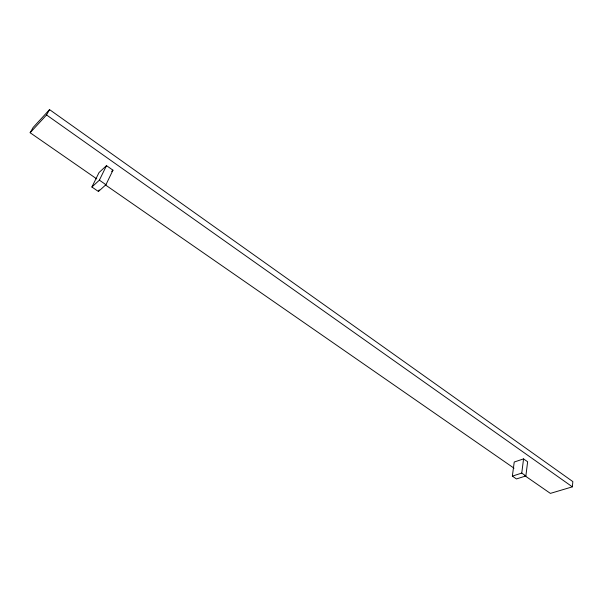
<?xml version="1.0" encoding="UTF-8"?>
<svg xmlns="http://www.w3.org/2000/svg" width="603" height="603" viewBox="0 0 603 603"><rect width="100%" height="100%" fill="white"/><g stroke="black" fill="none" stroke-linecap="round" stroke-linejoin="round"><path stroke-width="0.9" d="M524.829 475.684L550.381 493.39L572.36 486.84L572.85 481.601L49.544 109.61L33.142 127.452L30.15 132.743L96.729 178.895M525.869 475.94L527.633 461.762L523.562 458.898L514.231 462.026L512.354 476.129L516.462 478.948L525.869 475.94L521.753 473.084L512.354 476.129M521.753 473.084L523.562 458.898M105.947 184.706L112.965 170.182L106.497 165.637L99.028 172.556L91.897 187.013L98.417 191.49L105.947 184.706L99.382 180.154L91.897 187.013M98.417 191.49L99.201 189.885M99.382 180.154L106.497 165.637M30.15 132.743L46.544 114.954L49.544 109.61M111.6 171.425L112.965 170.182M105.246 184.804L513.997 468.169M46.544 114.954L572.36 486.84"/></g></svg>
